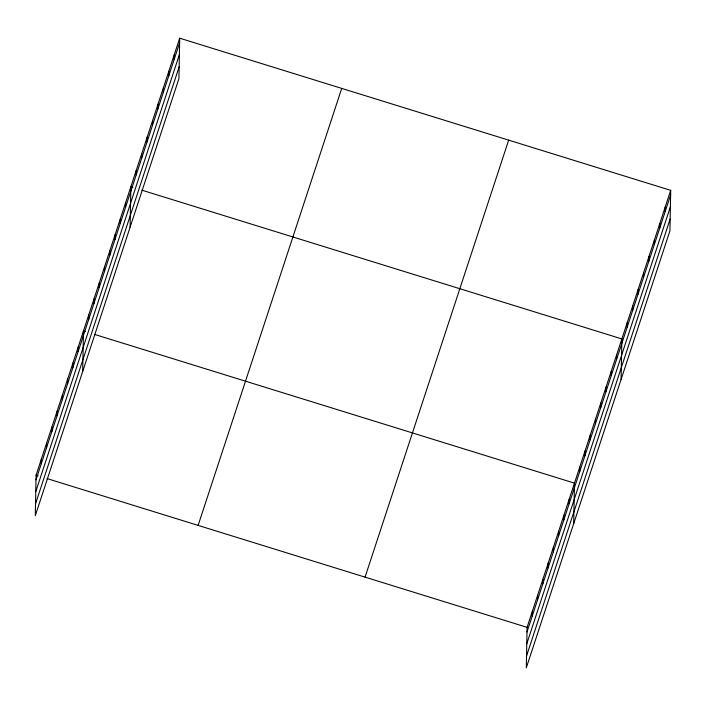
<?xml version="1.0" encoding="UTF-8"?>
<svg xmlns="http://www.w3.org/2000/svg" width="706" height="706" viewBox="0 0 706 706"><rect width="100%" height="100%" fill="white"/><g stroke="black" fill="none" stroke-linecap="round" stroke-linejoin="round"><path stroke-width="1.06" d="M179.695 38.186L36.077 475.173L35.3 515.645L178.918 78.648L179.695 38.186L670.7 190.355L669.923 230.827L526.305 667.814L527.082 627.352L670.7 190.355M41.257 463.824L41.345 459.156M46.517 447.798L46.605 443.13M51.785 431.781L51.873 427.104M57.054 415.755L57.142 411.086M62.313 399.728L62.41 395.06M67.582 383.711L67.67 379.034M72.85 367.685L72.939 363.016M78.119 351.659L78.207 346.99M82.69 371.435L83.467 330.964L85.47 331.591M88.647 319.615L88.735 314.947M93.916 303.589L94.004 298.92M99.175 287.571L99.272 282.903M104.444 271.545L104.532 266.877M109.712 255.528L109.801 250.851M114.981 239.502L115.069 234.833M120.241 223.475L120.329 218.807M125.509 207.458L125.597 202.781M130.089 227.226L130.866 186.763L132.86 187.381M136.196 174.92L136.293 170.252M141.624 158.418L141.712 153.74M147.051 141.906L147.139 137.238M152.478 125.394L152.567 120.726M157.906 108.892L157.994 104.214M163.324 92.38L163.421 87.712M168.752 75.869L168.84 71.2M174.179 59.366L174.267 54.689M532.262 615.994L532.35 611.325M537.522 599.976L537.619 595.308M542.79 583.95L542.879 579.282M548.059 567.933L548.147 563.256M553.327 551.907L553.416 547.238M558.587 535.88L558.675 531.212M563.856 519.863L563.944 515.186M569.124 503.837L569.212 499.168M573.696 523.605L574.481 483.142L94.472 334.379M579.652 471.793L579.741 467.116M584.921 455.767L585.009 451.099M590.181 439.741L590.278 435.072M595.449 423.724L595.537 419.055M600.718 407.697L600.806 403.029M605.986 391.68L606.075 387.003M611.246 375.654L611.334 370.985M616.514 359.628L616.603 354.959M621.095 379.404L621.871 338.933L141.871 190.17M627.21 327.099L627.299 322.43M632.629 310.587L632.717 305.919M638.056 294.084L638.145 289.407M643.484 277.573L643.572 272.904M648.911 261.061L648.999 256.393M654.33 244.558L654.427 239.881M659.757 228.047L659.845 223.378M665.184 211.535L665.273 206.867M35.988 479.842L179.606 42.854M35.759 491.658L179.377 54.671M35.529 503.828L179.147 66.841M198.112 525.396L341.722 88.4M365.055 577.129L508.664 140.141M526.994 632.02L670.612 195.032M526.764 643.837L670.382 206.84M526.535 656.006L670.153 219.01M36.077 475.173L38.08 475.791M47.081 478.589L527.082 627.352"/></g></svg>
